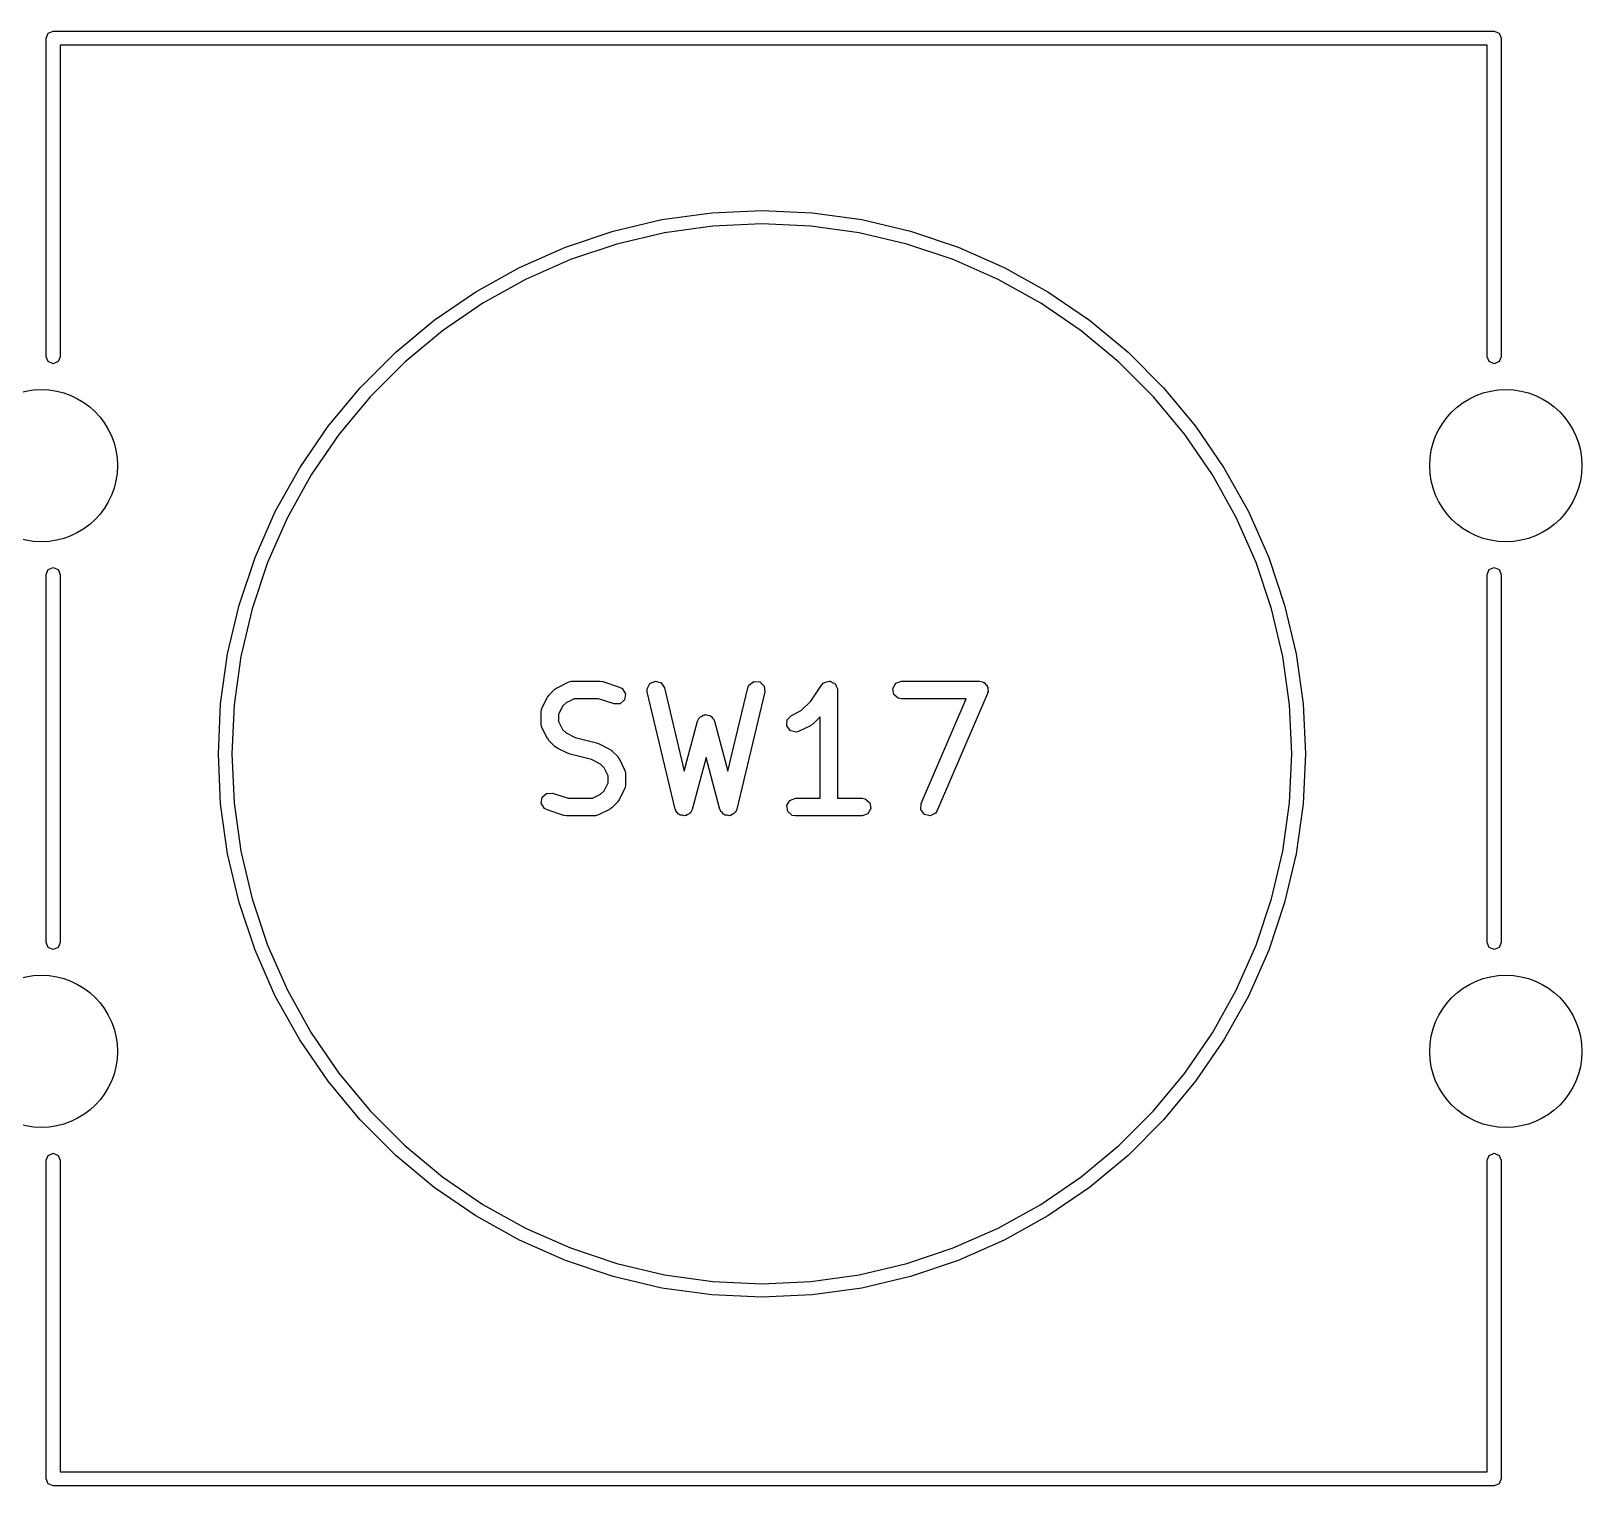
# Model space of a CAD drawing. Extents: x 36 to 247, y -101 to -40.
# Drawn here: x 158.72 to 171.96, y -78.85 to -66.43 of the extents above; entities that cross this region are included whole.
import ezdxf

# ---------------------------------------------------------------- set-up
doc = ezdxf.new("R2010")
doc.units = 0
doc.layers.add('BLACK', color=7, linetype='CONTINUOUS')

msp = doc.modelspace()

# ---------------------------------------------------------------- linework, layer by layer
at = {"layer": 'BLACK', "linetype": 'CONTINUOUS'}
for p, q in [((158.85, -66.49), (158.867574, -66.447574)), ((158.867574, -66.447574), (158.91, -66.43)), ((158.91, -66.43), (171.21, -66.43)), ((171.21, -66.43), (171.252426, -66.447574)), ((171.252426, -66.447574), (171.27, -66.49)), ((158.85, -69.21), (158.85, -66.49)), ((171.15, -66.55), (158.97, -66.55)), ((158.97, -66.55), (158.97, -69.21)), ((171.15, -69.21), (171.15, -66.55)), ((171.27, -66.49), (171.27, -69.21)), ((163.690464, -68.138043), (164.107577, -68.039939)), ((164.107577, -68.039939), (164.531962, -67.980739)), ((164.531962, -67.980739), (164.96, -67.96095)), ((164.96, -67.96095), (165.388038, -67.980739)), ((165.388038, -67.980739), (165.812423, -68.039939)), ((165.812423, -68.039939), (166.229536, -68.138043)), ((163.284182, -68.274215), (163.690464, -68.138043)), ((164.12874, -68.153151), (163.721982, -68.248819)), ((164.542589, -68.095421), (164.12874, -68.153151)), ((164.96, -68.076123), (164.542589, -68.095421)), ((165.377411, -68.095421), (164.96, -68.076123)), ((165.79126, -68.153151), (165.377411, -68.095421)), ((166.198018, -68.248819), (165.79126, -68.153151)), ((166.229536, -68.138043), (166.635818, -68.274215)), ((162.892197, -68.447293), (163.284182, -68.274215)), ((163.721982, -68.248819), (163.325787, -68.38161)), ((166.594213, -68.38161), (166.198018, -68.248819)), ((166.635818, -68.274215), (167.027803, -68.447293)), ((163.325787, -68.38161), (162.943535, -68.550391)), ((166.976465, -68.550391), (166.594213, -68.38161)), ((162.517855, -68.6558), (162.892197, -68.447293)), ((162.943535, -68.550391), (162.578486, -68.753722)), ((167.341514, -68.753722), (166.976465, -68.550391)), ((167.027803, -68.447293), (167.402145, -68.6558)), ((162.164348, -68.897958), (162.517855, -68.6558)), ((167.402145, -68.6558), (167.755652, -68.897958)), ((162.578486, -68.753722), (162.233755, -68.989868)), ((167.686245, -68.989868), (167.341514, -68.753722)), ((161.834692, -69.171701), (162.164348, -68.897958)), ((167.755652, -68.897958), (168.085308, -69.171701)), ((162.233755, -68.989868), (161.912284, -69.256815)), ((168.007716, -69.256815), (167.686245, -68.989868)), ((158.867574, -69.252426), (158.85, -69.21)), ((158.97, -69.21), (158.952426, -69.252426)), ((161.531701, -69.474692), (161.834692, -69.171701)), ((168.085308, -69.171701), (168.388299, -69.474692)), ((171.167574, -69.252426), (171.15, -69.21)), ((171.27, -69.21), (171.252426, -69.252426)), ((158.91, -69.27), (158.867574, -69.252426)), ((158.952426, -69.252426), (158.91, -69.27)), ((161.912284, -69.256815), (161.616815, -69.552284)), ((168.303185, -69.552284), (168.007716, -69.256815)), ((171.21, -69.27), (171.167574, -69.252426)), ((171.252426, -69.252426), (171.21, -69.27)), ((161.257958, -69.804348), (161.531701, -69.474692)), ((168.388299, -69.474692), (168.662042, -69.804348)), ((161.616815, -69.552284), (161.349868, -69.873755)), ((168.570132, -69.873755), (168.303185, -69.552284)), ((161.0158, -70.157855), (161.257958, -69.804348)), ((161.349868, -69.873755), (161.113722, -70.218486)), ((168.806278, -70.218486), (168.570132, -69.873755)), ((168.662042, -69.804348), (168.9042, -70.157855)), ((160.807293, -70.532197), (161.0158, -70.157855)), ((168.9042, -70.157855), (169.112707, -70.532197)), ((161.113722, -70.218486), (160.910391, -70.583535)), ((169.009609, -70.583535), (168.806278, -70.218486)), ((160.634215, -70.924182), (160.807293, -70.532197)), ((169.112707, -70.532197), (169.285785, -70.924182)), ((160.910391, -70.583535), (160.74161, -70.965787)), ((169.17839, -70.965787), (169.009609, -70.583535)), ((160.498043, -71.330464), (160.634215, -70.924182)), ((169.285785, -70.924182), (169.421957, -71.330464)), ((158.85, -71.07), (158.867574, -71.027574)), ((158.85, -74.21), (158.85, -71.07)), ((158.867574, -71.027574), (158.91, -71.01)), ((158.91, -71.01), (158.952426, -71.027574)), ((158.952426, -71.027574), (158.97, -71.07)), ((158.97, -71.07), (158.97, -74.21)), ((160.74161, -70.965787), (160.608819, -71.361982)), ((169.311181, -71.361982), (169.17839, -70.965787)), ((171.15, -71.07), (171.167574, -71.027574)), ((171.15, -74.21), (171.15, -71.07)), ((171.167574, -71.027574), (171.21, -71.01)), ((171.21, -71.01), (171.252426, -71.027574)), ((171.252426, -71.027574), (171.27, -71.07)), ((171.27, -71.07), (171.27, -74.21)), ((160.399939, -71.747577), (160.498043, -71.330464)), ((169.421957, -71.330464), (169.520061, -71.747577)), ((160.608819, -71.361982), (160.513151, -71.76874)), ((169.406849, -71.76874), (169.311181, -71.361982)), ((160.340739, -72.171962), (160.399939, -71.747577)), ((169.520061, -71.747577), (169.579261, -72.171962)), ((160.513151, -71.76874), (160.455421, -72.182589)), ((169.464579, -72.182589), (169.406849, -71.76874)), ((163.212173, -72.035356), (163.307411, -71.987737)), ((163.307411, -71.987737), (163.332377, -71.980311)), ((163.332377, -71.980311), (163.336738, -71.981352)), ((163.336738, -71.981352), (163.340952, -71.979819)), ((163.340952, -71.979819), (163.579047, -71.979819)), ((163.579047, -71.979819), (163.601129, -71.983712)), ((163.601129, -71.983712), (163.602764, -71.983668)), ((163.602764, -71.983668), (163.745621, -72.031287)), ((163.980736, -72.046188), (164.003714, -72.000319)), ((164.003714, -72.000319), (164.0508, -71.97995)), ((164.0508, -71.97995), (164.099962, -71.994614)), ((164.099962, -71.994614), (164.128198, -72.037447)), ((164.839421, -72.037448), (164.849762, -72.013541)), ((164.849762, -72.013541), (164.890945, -71.982948)), ((164.890945, -71.982948), (164.942159, -71.985983)), ((164.942159, -71.985983), (164.979438, -72.021228)), ((165.377904, -72.149896), (165.469024, -72.013216)), ((165.469024, -72.013216), (165.487017, -71.994381)), ((165.487017, -71.994381), (165.491156, -71.993169)), ((165.491156, -71.993169), (165.493928, -71.989867)), ((165.493928, -71.989867), (165.51536, -71.986087)), ((165.51536, -71.986087), (165.536255, -71.979974)), ((165.536255, -71.979974), (165.540204, -71.981706)), ((165.540204, -71.981706), (165.544452, -71.980958)), ((165.544452, -71.980958), (165.5633, -71.99184)), ((165.5633, -71.99184), (165.583235, -72.000587)), ((165.583235, -72.000587), (165.585146, -72.004454)), ((165.585146, -72.004454), (165.588881, -72.00661)), ((165.588881, -72.00661), (165.596325, -72.027063)), ((166.076615, -72.041795), (166.102267, -71.997366)), ((166.102267, -71.997366), (166.150476, -71.979819)), ((166.150476, -71.979819), (166.817142, -71.979819)), ((166.817142, -71.979819), (166.842794, -71.984342)), ((166.842794, -71.984342), (166.849582, -71.990038)), ((166.849582, -71.990038), (166.858208, -71.992061)), ((166.858208, -71.992061), (166.868688, -72.00607)), ((166.868688, -72.00607), (166.882094, -72.017319)), ((163.083394, -72.211754), (163.131013, -72.116516)), ((163.131013, -72.116516), (163.144371, -72.098505)), ((163.144371, -72.098505), (163.145062, -72.097024)), ((163.145062, -72.097024), (163.192681, -72.049405)), ((163.192681, -72.049405), (163.211047, -72.036545)), ((163.211047, -72.036545), (163.212173, -72.035356)), ((163.358657, -72.129819), (163.290141, -72.164077)), ((163.566877, -72.129819), (163.358657, -72.129819)), ((163.698186, -72.173589), (163.566877, -72.129819)), ((163.745621, -72.031287), (163.768526, -72.043689)), ((163.787856, -72.13815), (163.74947, -72.172188)), ((163.768526, -72.043689), (163.795381, -72.087402)), ((163.795381, -72.087402), (163.787856, -72.13815)), ((163.982278, -72.072191), (163.980736, -72.046188)), ((164.220373, -73.072191), (163.982278, -72.072191)), ((164.128198, -72.037447), (164.297449, -72.748303)), ((164.670168, -72.748303), (164.839421, -72.037448)), ((164.985341, -72.072191), (164.747245, -73.072191)), ((164.979438, -72.021228), (164.985341, -72.072191)), ((165.596325, -72.027063), (165.605973, -72.046576)), ((165.605973, -72.046576), (165.604952, -72.050765)), ((165.604952, -72.050765), (165.606428, -72.054819)), ((165.606428, -72.054819), (165.606428, -72.979819)), ((166.085524, -72.092319), (166.076615, -72.041795)), ((166.124824, -72.125296), (166.085524, -72.092319)), ((166.150476, -72.129819), (166.124824, -72.125296)), ((166.703401, -72.129819), (166.150476, -72.129819)), ((166.319635, -73.025275), (166.703401, -72.129819)), ((166.886078, -72.084363), (166.457507, -73.084363)), ((166.882094, -72.017319), (166.883632, -72.026046)), ((166.883632, -72.026046), (166.88894, -72.03314)), ((166.886572, -72.075517), (166.886078, -72.084363)), ((166.891003, -72.067843), (166.886572, -72.075517)), ((166.88894, -72.03314), (166.887963, -72.050608)), ((166.887963, -72.050608), (166.891003, -72.067843)), ((160.32095, -72.6), (160.340739, -72.171962)), ((160.455421, -72.182589), (160.436123, -72.6)), ((163.075476, -72.245295), (163.079999, -72.219643)), ((163.075476, -72.340533), (163.075476, -72.245295)), ((163.079999, -72.219643), (163.082881, -72.216207)), ((163.082881, -72.216207), (163.083394, -72.211754)), ((163.259734, -72.194484), (163.225476, -72.263)), ((163.225476, -72.263), (163.225476, -72.322828)), ((163.290141, -72.164077), (163.259734, -72.194484)), ((163.74947, -72.172188), (163.698186, -72.173589)), ((164.43084, -72.287436), (164.448431, -72.279258)), ((164.448431, -72.279258), (164.464311, -72.268111)), ((164.464311, -72.268111), (164.471143, -72.2687)), ((164.471143, -72.2687), (164.477362, -72.26581)), ((164.477362, -72.26581), (164.496091, -72.270852)), ((164.496091, -72.270852), (164.515425, -72.272521)), ((164.515425, -72.272521), (164.520281, -72.277365)), ((164.520281, -72.277365), (164.5269, -72.279148)), ((164.5269, -72.279148), (164.538006, -72.295049)), ((165.176901, -72.310705), (165.212173, -72.273451)), ((165.212173, -72.273451), (165.296525, -72.231275)), ((165.296525, -72.231275), (165.377904, -72.149896)), ((169.483877, -72.6), (169.464579, -72.182589)), ((169.579261, -72.171962), (169.59905, -72.6)), ((163.077009, -72.344746), (163.075476, -72.340533)), ((163.075968, -72.349107), (163.077009, -72.344746)), ((163.083394, -72.374074), (163.075968, -72.349107)), ((163.131013, -72.469312), (163.083394, -72.374074)), ((163.225476, -72.322828), (163.259734, -72.391344)), ((163.259734, -72.391344), (163.290141, -72.421751)), ((164.297449, -72.748303), (164.411341, -72.321208)), ((164.411341, -72.321208), (164.422321, -72.297588)), ((164.422321, -72.297588), (164.427934, -72.293647)), ((164.427934, -72.293647), (164.43084, -72.287436)), ((164.538006, -72.295049), (164.551744, -72.308755)), ((164.551744, -72.308755), (164.552349, -72.315585)), ((164.552349, -72.315585), (164.556277, -72.321208)), ((164.556277, -72.321208), (164.670168, -72.748303)), ((165.173826, -72.361916), (165.176901, -72.310705)), ((165.20439, -72.403121), (165.173826, -72.361916)), ((165.254288, -72.415041), (165.20439, -72.403121)), ((165.279255, -72.407615), (165.254288, -72.415041)), ((165.374493, -72.359996), (165.279255, -72.407615)), ((165.375618, -72.358806), (165.374493, -72.359996)), ((165.393985, -72.345947), (165.375618, -72.358806)), ((165.456428, -72.283504), (165.393985, -72.345947)), ((165.456428, -72.979819), (165.456428, -72.283504)), ((163.132202, -72.470437), (163.131013, -72.469312)), ((163.145062, -72.488804), (163.132202, -72.470437)), ((163.192681, -72.536423), (163.145062, -72.488804)), ((163.194162, -72.537114), (163.192681, -72.536423)), ((163.212173, -72.550472), (163.194162, -72.537114)), ((163.290141, -72.421751), (163.367128, -72.460244)), ((163.367128, -72.460244), (163.549618, -72.505867)), ((163.549618, -72.505867), (163.56144, -72.511139)), ((163.56144, -72.511139), (163.564969, -72.511546)), ((163.564969, -72.511546), (163.660207, -72.559165)), ((160.340739, -73.028038), (160.32095, -72.6)), ((160.436123, -72.6), (160.455421, -73.017411)), ((163.307411, -72.598091), (163.212173, -72.550472)), ((163.310939, -72.598497), (163.307411, -72.598091)), ((163.322762, -72.60377), (163.310939, -72.598497)), ((163.505252, -72.649392), (163.322762, -72.60377)), ((163.582239, -72.687886), (163.505252, -72.649392)), ((163.660207, -72.559165), (163.678217, -72.572523)), ((163.678217, -72.572523), (163.679699, -72.573214)), ((163.679699, -72.573214), (163.727318, -72.620833)), ((163.727318, -72.620833), (163.740177, -72.639199)), ((163.740177, -72.639199), (163.741367, -72.640325)), ((163.741367, -72.640325), (163.788986, -72.735563)), ((164.483808, -72.631613), (164.365801, -73.074144)), ((164.601817, -73.074144), (164.483808, -72.631613)), ((169.464579, -73.017411), (169.483877, -72.6)), ((169.59905, -72.6), (169.579261, -73.028038)), ((163.612646, -72.718293), (163.582239, -72.687886)), ((163.646904, -72.786809), (163.612646, -72.718293)), ((163.646904, -72.846637), (163.646904, -72.786809)), ((163.788986, -72.735563), (163.796412, -72.760529)), ((163.796412, -72.760529), (163.79537, -72.76489)), ((163.79537, -72.76489), (163.796904, -72.769104)), ((163.796904, -72.769104), (163.796904, -72.864342)), ((163.084524, -72.971487), (163.122909, -72.93745)), ((163.122909, -72.93745), (163.174193, -72.936049)), ((163.174193, -72.936049), (163.305503, -72.979819)), ((163.582238, -72.945561), (163.612645, -72.915153)), ((163.612645, -72.915153), (163.646904, -72.846637)), ((163.788986, -72.897883), (163.741367, -72.993121)), ((163.789498, -72.893429), (163.788986, -72.897883)), ((163.792381, -72.889994), (163.789498, -72.893429)), ((163.796904, -72.864342), (163.792381, -72.889994)), ((160.399939, -73.452423), (160.340739, -73.028038)), ((160.455421, -73.017411), (160.513151, -73.43126)), ((163.076999, -73.022236), (163.084524, -72.971487)), ((163.103854, -73.065948), (163.076999, -73.022236)), ((163.126759, -73.078351), (163.103854, -73.065948)), ((163.305503, -72.979819), (163.513723, -72.979819)), ((163.513723, -72.979819), (163.582238, -72.945561)), ((163.661331, -73.073094), (163.660207, -73.074282)), ((163.6797, -73.060232), (163.661331, -73.073094)), ((163.727318, -73.012613), (163.6797, -73.060232)), ((163.728008, -73.011131), (163.727318, -73.012613)), ((163.741367, -72.993121), (163.728008, -73.011131)), ((164.224702, -73.078759), (164.220373, -73.072191)), ((164.747245, -73.072191), (164.736904, -73.096097)), ((165.171853, -73.041795), (165.197505, -72.997366)), ((165.180762, -73.092319), (165.171853, -73.041795)), ((165.197505, -72.997366), (165.245714, -72.979819)), ((165.245714, -72.979819), (165.456428, -72.979819)), ((165.606428, -72.979819), (165.817142, -72.979819)), ((165.817142, -72.979819), (165.842794, -72.984342)), ((165.842794, -72.984342), (165.882094, -73.017319)), ((165.891003, -73.067843), (165.865351, -73.112272)), ((165.882094, -73.017319), (165.891003, -73.067843)), ((166.316773, -73.076498), (166.319635, -73.025275)), ((169.406849, -73.43126), (169.464579, -73.017411)), ((169.579261, -73.028038), (169.520061, -73.452423)), ((163.269615, -73.12597), (163.126759, -73.078351)), ((163.27125, -73.125925), (163.269615, -73.12597)), ((163.293333, -73.129819), (163.27125, -73.125925)), ((163.531428, -73.129819), (163.293333, -73.129819)), ((163.535641, -73.128285), (163.531428, -73.129819)), ((163.540002, -73.129327), (163.535641, -73.128285)), ((163.564969, -73.121901), (163.540002, -73.129327)), ((163.660207, -73.074282), (163.564969, -73.121901)), ((164.225398, -73.086597), (164.224702, -73.078759)), ((164.238458, -73.099626), (164.225398, -73.086597)), ((164.248609, -73.115024), (164.238458, -73.099626)), ((164.256147, -73.117272), (164.248609, -73.115024)), ((164.261718, -73.12283), (164.256147, -73.117272)), ((164.280094, -73.124415), (164.261718, -73.12283)), ((164.297771, -73.129688), (164.280094, -73.124415)), ((164.304993, -73.126563), (164.297771, -73.129688)), ((164.312831, -73.12724), (164.304993, -73.126563)), ((164.327927, -73.116642), (164.312831, -73.12724)), ((164.344857, -73.109319), (164.327927, -73.116642)), ((164.34838, -73.102284), (164.344857, -73.109319)), ((164.354821, -73.097764), (164.34838, -73.102284)), ((164.365801, -73.074144), (164.354821, -73.097764)), ((164.606322, -73.080595), (164.601817, -73.074144)), ((164.607228, -73.08841), (164.606322, -73.080595)), ((164.620633, -73.101083), (164.607228, -73.08841)), ((164.631194, -73.116204), (164.620633, -73.101083)), ((164.638788, -73.118248), (164.631194, -73.116204)), ((164.644507, -73.123655), (164.638788, -73.118248)), ((164.66292, -73.124746), (164.644507, -73.123655)), ((164.680732, -73.129542), (164.66292, -73.124746)), ((164.687868, -73.126224), (164.680732, -73.129542)), ((164.695721, -73.12669), (164.687868, -73.126224)), ((164.710524, -73.115693), (164.695721, -73.12669)), ((164.727255, -73.107916), (164.710524, -73.115693)), ((164.730589, -73.100787), (164.727255, -73.107916)), ((164.736904, -73.096097), (164.730589, -73.100787)), ((165.220062, -73.125296), (165.180762, -73.092319)), ((165.245714, -73.129819), (165.220062, -73.125296)), ((165.817142, -73.129819), (165.245714, -73.129819)), ((165.865351, -73.112272), (165.817142, -73.129819)), ((166.347505, -73.117578), (166.316773, -73.076498)), ((166.397453, -73.129291), (166.347505, -73.117578)), ((166.443245, -73.106159), (166.397453, -73.129291)), ((166.457507, -73.084363), (166.443245, -73.106159)), ((160.498043, -73.869536), (160.399939, -73.452423)), ((160.513151, -73.43126), (160.608819, -73.838018)), ((169.311181, -73.838018), (169.406849, -73.43126)), ((169.520061, -73.452423), (169.421957, -73.869536)), ((160.608819, -73.838018), (160.74161, -74.234213)), ((169.17839, -74.234213), (169.311181, -73.838018)), ((160.634215, -74.275818), (160.498043, -73.869536)), ((169.421957, -73.869536), (169.285785, -74.275818)), ((158.867574, -74.252426), (158.85, -74.21)), ((158.91, -74.27), (158.867574, -74.252426)), ((158.952426, -74.252426), (158.91, -74.27)), ((158.97, -74.21), (158.952426, -74.252426)), ((160.74161, -74.234213), (160.910391, -74.616465)), ((169.009609, -74.616465), (169.17839, -74.234213)), ((171.167574, -74.252426), (171.15, -74.21)), ((171.21, -74.27), (171.167574, -74.252426)), ((171.252426, -74.252426), (171.21, -74.27)), ((171.27, -74.21), (171.252426, -74.252426)), ((160.807293, -74.667803), (160.634215, -74.275818)), ((169.285785, -74.275818), (169.112707, -74.667803)), ((160.910391, -74.616465), (161.113722, -74.981514)), ((168.806278, -74.981514), (169.009609, -74.616465)), ((161.0158, -75.042145), (160.807293, -74.667803)), ((169.112707, -74.667803), (168.9042, -75.042145)), ((161.257958, -75.395652), (161.0158, -75.042145)), ((161.113722, -74.981514), (161.349868, -75.326245)), ((168.570132, -75.326245), (168.806278, -74.981514)), ((168.9042, -75.042145), (168.662042, -75.395652)), ((161.531701, -75.725308), (161.257958, -75.395652)), ((161.349868, -75.326245), (161.616815, -75.647716)), ((168.303185, -75.647716), (168.570132, -75.326245)), ((168.662042, -75.395652), (168.388299, -75.725308)), ((161.616815, -75.647716), (161.912284, -75.943185)), ((168.007716, -75.943185), (168.303185, -75.647716)), ((161.834692, -76.028299), (161.531701, -75.725308)), ((168.388299, -75.725308), (168.085308, -76.028299)), ((161.912284, -75.943185), (162.233755, -76.210132)), ((167.686245, -76.210132), (168.007716, -75.943185)), ((158.85, -76.07), (158.867574, -76.027574)), ((158.85, -78.79), (158.85, -76.07)), ((158.867574, -76.027574), (158.91, -76.01)), ((158.91, -76.01), (158.952426, -76.027574)), ((158.952426, -76.027574), (158.97, -76.07)), ((158.97, -76.07), (158.97, -78.73)), ((162.164348, -76.302042), (161.834692, -76.028299)), ((168.085308, -76.028299), (167.755652, -76.302042)), ((171.15, -76.07), (171.167574, -76.027574)), ((171.15, -78.73), (171.15, -76.07)), ((171.167574, -76.027574), (171.21, -76.01)), ((171.21, -76.01), (171.252426, -76.027574)), ((171.252426, -76.027574), (171.27, -76.07)), ((171.27, -76.07), (171.27, -78.79)), ((162.233755, -76.210132), (162.578486, -76.446278)), ((167.341514, -76.446278), (167.686245, -76.210132)), ((162.517855, -76.5442), (162.164348, -76.302042)), ((167.755652, -76.302042), (167.402145, -76.5442)), ((162.578486, -76.446278), (162.943535, -76.649609)), ((166.976465, -76.649609), (167.341514, -76.446278)), ((162.892197, -76.752707), (162.517855, -76.5442)), ((167.402145, -76.5442), (167.027803, -76.752707)), ((163.284182, -76.925785), (162.892197, -76.752707)), ((162.943535, -76.649609), (163.325787, -76.81839)), ((166.594213, -76.81839), (166.976465, -76.649609)), ((167.027803, -76.752707), (166.635818, -76.925785)), ((163.325787, -76.81839), (163.721982, -76.951181)), ((166.198018, -76.951181), (166.594213, -76.81839)), ((163.690464, -77.061957), (163.284182, -76.925785)), ((163.721982, -76.951181), (164.12874, -77.046849)), ((165.79126, -77.046849), (166.198018, -76.951181)), ((166.635818, -76.925785), (166.229536, -77.061957)), ((164.107577, -77.160061), (163.690464, -77.061957)), ((164.531962, -77.219261), (164.107577, -77.160061)), ((164.12874, -77.046849), (164.542589, -77.104579)), ((164.542589, -77.104579), (164.96, -77.123877)), ((164.96, -77.123877), (165.377411, -77.104579)), ((165.377411, -77.104579), (165.79126, -77.046849)), ((165.812423, -77.160061), (165.388038, -77.219261)), ((166.229536, -77.061957), (165.812423, -77.160061)), ((164.96, -77.23905), (164.531962, -77.219261)), ((165.388038, -77.219261), (164.96, -77.23905)), ((158.97, -78.73), (171.15, -78.73)), ((158.867574, -78.832426), (158.85, -78.79)), ((158.91, -78.85), (158.867574, -78.832426)), ((171.21, -78.85), (158.91, -78.85)), ((171.252426, -78.832426), (171.21, -78.85)), ((171.27, -78.79), (171.252426, -78.832426))]:
    msp.add_line(p, q, dxfattribs=at)
at = {"layer": 'BLACK'}
for centre in [(158.81, -70.14), (171.31, -70.14), (158.81, -75.14), (171.31, -75.14)]:
    msp.add_circle(centre, 0.65, dxfattribs=at)

doc.saveas('drawing.dxf')
